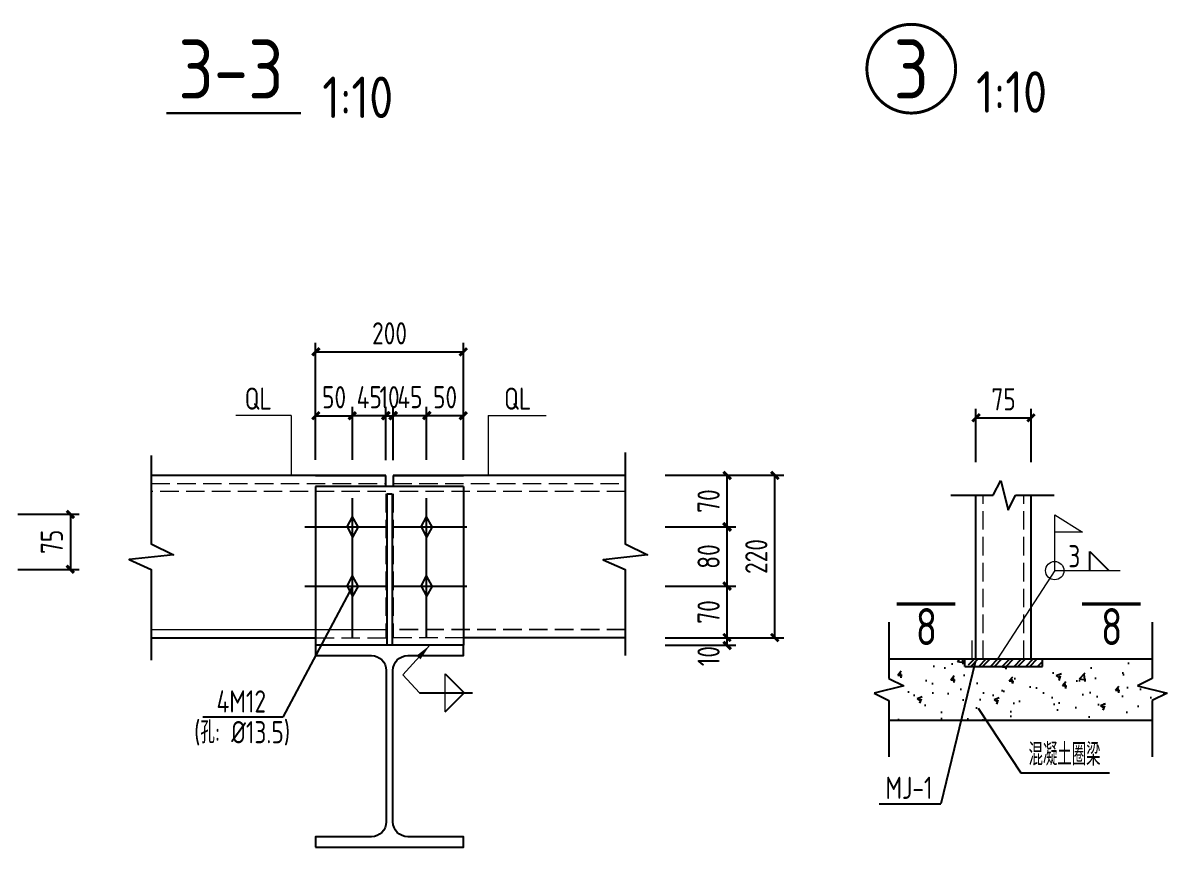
# Model space of a CAD drawing. Header units: millimetres. Extents: x 866561 to 877878, y 40199 to 44891.
# Drawn here: x 875425.4 to 875580, y 40579.3 to 40690.8 of the extents above; entities that cross this region are included whole.
import ezdxf

# ---------------------------------------------------------------- set-up
doc = ezdxf.new("R2010")
doc.units = ezdxf.units.MM
doc.header["$LTSCALE"] = 1000
doc.header["$MEASUREMENT"] = 0
doc.linetypes.add('DASH', pattern=[0.35, 0.25, -0.1])
doc.linetypes.add('DOTE', pattern=[2.42, 2, -0.2, 0.02, -0.2])
for name, color, linetype, lineweight in [('1', 4, 'Continuous', 70), ('D3', 62, 'Continuous', 9), ('LZ', 64, 'Continuous', 9), ('数字', 3, 'Continuous', 9), ('细实线', 1, 'Continuous', 20)]:
    doc.layers.add(name, color=color, linetype=linetype, lineweight=lineweight)
for name, color, linetype in [('D1', 112, 'Continuous'), ('D2', 6, 'Continuous'), ('DIM', 7, 'Continuous'), ('DOTE', 1, 'DOTE'), ('M_Thin', 7, 'Continuous'), ('Prof', 2, 'Continuous'), ('PUB_DIM', 3, 'Continuous'), ('THIN', 7, 'Continuous'), ('文字', 7, 'Continuous'), ('柱子', 8, 'Continuous'), ('桩', 6, 'Continuous')]:
    doc.layers.add(name, color=color, linetype=linetype)
doc.styles.add('GBHZ', font='gbenor.shx', dxfattribs={"width": 0.9, "bigfont": 'gbcbig.shx'})
doc.dimstyles.new('Y10', dxfattribs={"dimscale": 0, "dimtxt": 3, "dimasz": 0.01, "dimexe": 1.2, "dimexo": 1, "dimgap": 1, "dimtad": 1, "dimdec": 0, "dimlfac": 10, "dimzin": 0, "dimdsep": 46, "dimtxsty": 'GBHZ', "dimblk1": 'DX', "dimblk2": 'DX', "dimsah": 1, "dimcen": 0.09, "dimdle": 1, "dimadec": 0, "dimazin": 0, "dimtfac": 1, "dimtdec": 0, "dimtix": 1, "dimtmove": 2, "dimatfit": 3, "dimldrblk": 'DX', "dimfxl": 0, "dimtolj": 1, "dimtzin": 0, "dimarcsym": 0})

# ---------------------------------------------------------------- blocks, each defined once
blk = doc.blocks.new('DX')
at = {"color": 0, "linetype": 'ByBlock', "const_width": 40}
blk.add_lwpolyline([(-54, -51), (46, 49)], dxfattribs=at)
blk = doc.blocks.new('*D936')
at = {"layer": 'Defpoints', "color": 0, "linetype": 'ByBlock', "transparency": 16777216}
for p in [(875423.69, 40624.38), (875423.69, 40616.88), (875431.79, 40616.88)]:
    blk.add_point(p, dxfattribs=at)
at = {"layer": 'DIM', "color": 0, "linetype": 'ByBlock', "lineweight": -2, "transparency": 16777216}
for p, q in [((875424.69, 40624.38), (875432.99, 40624.38)), ((875431.79, 40624.37), (875431.79, 40616.89)), ((875424.69, 40616.88), (875432.99, 40616.88))]:
    blk.add_line(p, q, dxfattribs=at)
at = {"layer": 'DIM', "color": 0, "linetype": 'ByBlock', "lineweight": -2, "transparency": 16777216, "xscale": 0.01, "yscale": 0.01, "zscale": 0.01}
for p, rotation in [((875431.79, 40624.38), 90), ((875431.79, 40616.88), 270)]:
    blk.add_blockref('DX', p, dxfattribs=dict(at, rotation=rotation))
at = {"layer": 'DIM', "color": 0, "linetype": 'ByBlock', "transparency": 16777216, "insert": (875429.29, 40620.63), "char_height": 3, "attachment_point": 5, "rotation": 90, "style": 'GBHZ'}
blk.add_mtext('\\A1;75', dxfattribs=at)
blk = doc.blocks.new('*D937')
at = {"layer": 'Defpoints', "color": 0, "linetype": 'ByBlock', "transparency": 16777216}
for p in [(875511.18, 40607.65), (875520.54, 40607.65), (875511.18, 40606.65)]:
    blk.add_point(p, dxfattribs=at)
at = {"layer": 'DIM', "color": 0, "linetype": 'ByBlock', "lineweight": -2, "transparency": 16777216}
for p, q in [((875512.18, 40607.65), (875521.74, 40607.65)), ((875520.54, 40607.66), (875520.54, 40607.67)), ((875520.54, 40606.65), (875520.54, 40607.65)), ((875512.18, 40606.65), (875521.74, 40606.65)), ((875520.54, 40606.64), (875520.54, 40606.63))]:
    blk.add_line(p, q, dxfattribs=at)
at = {"layer": 'DIM', "color": 0, "linetype": 'ByBlock', "lineweight": -2, "transparency": 16777216, "xscale": 0.01, "yscale": 0.01, "zscale": 0.01}
for p, rotation in [((875520.54, 40607.65), 270), ((875520.54, 40606.65), 90)]:
    blk.add_blockref('DX', p, dxfattribs=dict(at, rotation=rotation))
at = {"layer": 'DIM', "color": 0, "linetype": 'ByBlock', "transparency": 16777216, "insert": (875518.04, 40605.18), "char_height": 3, "attachment_point": 5, "rotation": 90, "style": 'GBHZ'}
blk.add_mtext('\\A1;10', dxfattribs=at)
blk = doc.blocks.new('*D938')
at = {"layer": 'Defpoints', "color": 0, "linetype": 'ByBlock', "transparency": 16777216}
for p in [(875511.18, 40614.65), (875520.54, 40614.65), (875511.18, 40607.65)]:
    blk.add_point(p, dxfattribs=at)
at = {"layer": 'DIM', "color": 0, "linetype": 'ByBlock', "lineweight": -2, "transparency": 16777216}
for p, q in [((875512.18, 40614.65), (875521.74, 40614.65)), ((875520.54, 40607.66), (875520.54, 40614.64)), ((875512.18, 40607.65), (875521.74, 40607.65))]:
    blk.add_line(p, q, dxfattribs=at)
at = {"layer": 'DIM', "color": 0, "linetype": 'ByBlock', "lineweight": -2, "transparency": 16777216, "xscale": 0.01, "yscale": 0.01, "zscale": 0.01}
for p, rotation in [((875520.54, 40614.65), 90), ((875520.54, 40607.65), 270)]:
    blk.add_blockref('DX', p, dxfattribs=dict(at, rotation=rotation))
at = {"layer": 'DIM', "color": 0, "linetype": 'ByBlock', "transparency": 16777216, "insert": (875518.04, 40611.15), "char_height": 3, "attachment_point": 5, "rotation": 90, "style": 'GBHZ'}
blk.add_mtext('\\A1;70', dxfattribs=at)
blk = doc.blocks.new('*D939')
at = {"layer": 'Defpoints', "color": 0, "linetype": 'ByBlock', "transparency": 16777216}
for p in [(875511.18, 40622.65), (875520.54, 40622.65), (875511.18, 40614.65)]:
    blk.add_point(p, dxfattribs=at)
at = {"layer": 'DIM', "color": 0, "linetype": 'ByBlock', "lineweight": -2, "transparency": 16777216}
for p, q in [((875512.18, 40622.65), (875521.74, 40622.65)), ((875520.54, 40614.66), (875520.54, 40622.64)), ((875512.18, 40614.65), (875521.74, 40614.65))]:
    blk.add_line(p, q, dxfattribs=at)
at = {"layer": 'DIM', "color": 0, "linetype": 'ByBlock', "lineweight": -2, "transparency": 16777216, "xscale": 0.01, "yscale": 0.01, "zscale": 0.01}
for p, rotation in [((875520.54, 40622.65), 90), ((875520.54, 40614.65), 270)]:
    blk.add_blockref('DX', p, dxfattribs=dict(at, rotation=rotation))
at = {"layer": 'DIM', "color": 0, "linetype": 'ByBlock', "transparency": 16777216, "insert": (875518.04, 40618.65), "char_height": 3, "attachment_point": 5, "rotation": 90, "style": 'GBHZ'}
blk.add_mtext('\\A1;80', dxfattribs=at)
blk = doc.blocks.new('*D940')
at = {"layer": 'Defpoints', "color": 0, "linetype": 'ByBlock', "transparency": 16777216}
for p in [(875511.18, 40629.65), (875520.54, 40629.65), (875511.18, 40622.65)]:
    blk.add_point(p, dxfattribs=at)
at = {"layer": 'DIM', "color": 0, "linetype": 'ByBlock', "lineweight": -2, "transparency": 16777216}
for p, q in [((875512.18, 40629.65), (875521.74, 40629.65)), ((875520.54, 40622.66), (875520.54, 40629.64)), ((875512.18, 40622.65), (875521.74, 40622.65))]:
    blk.add_line(p, q, dxfattribs=at)
at = {"layer": 'DIM', "color": 0, "linetype": 'ByBlock', "lineweight": -2, "transparency": 16777216, "xscale": 0.01, "yscale": 0.01, "zscale": 0.01}
for p, rotation in [((875520.54, 40629.65), 90), ((875520.54, 40622.65), 270)]:
    blk.add_blockref('DX', p, dxfattribs=dict(at, rotation=rotation))
at = {"layer": 'DIM', "color": 0, "linetype": 'ByBlock', "transparency": 16777216, "insert": (875518.04, 40626.15), "char_height": 3, "attachment_point": 5, "rotation": 90, "style": 'GBHZ'}
blk.add_mtext('\\A1;70', dxfattribs=at)
blk = doc.blocks.new('*D944')
at = {"layer": 'Defpoints', "color": 0, "linetype": 'ByBlock', "transparency": 16777216}
for p in [(875469.93, 40637.69), (875464.93, 40630.74), (875469.93, 40630.74)]:
    blk.add_point(p, dxfattribs=at)
at = {"layer": 'DIM', "color": 0, "linetype": 'ByBlock', "lineweight": -2, "transparency": 16777216}
for p, q in [((875464.93, 40631.74), (875464.93, 40638.89)), ((875464.94, 40637.69), (875469.92, 40637.69)), ((875469.93, 40631.74), (875469.93, 40638.89))]:
    blk.add_line(p, q, dxfattribs=at)
at = {"layer": 'DIM', "color": 0, "linetype": 'ByBlock', "lineweight": -2, "transparency": 16777216, "xscale": 0.01, "yscale": 0.01, "zscale": 0.01, "rotation": 180}
blk.add_blockref('DX', (875464.93, 40637.69), dxfattribs=at)
at = {"layer": 'DIM', "color": 0, "linetype": 'ByBlock', "lineweight": -2, "transparency": 16777216, "xscale": 0.01, "yscale": 0.01, "zscale": 0.01}
blk.add_blockref('DX', (875469.93, 40637.69), dxfattribs=at)
at = {"layer": 'DIM', "color": 0, "linetype": 'ByBlock', "transparency": 16777216, "insert": (875467.43, 40640.19), "char_height": 3, "attachment_point": 5, "style": 'GBHZ'}
blk.add_mtext('\\A1;50', dxfattribs=at)
blk = doc.blocks.new('*D945')
at = {"layer": 'Defpoints', "color": 0, "linetype": 'ByBlock', "transparency": 16777216}
for p in [(875469.93, 40637.69), (875469.93, 40630.74), (875474.43, 40630.68)]:
    blk.add_point(p, dxfattribs=at)
at = {"layer": 'DIM', "color": 0, "linetype": 'ByBlock', "lineweight": -2, "transparency": 16777216}
for p, q in [((875469.92, 40637.69), (875469.91, 40637.69)), ((875469.93, 40631.74), (875469.93, 40638.89)), ((875474.43, 40637.69), (875469.93, 40637.69)), ((875474.43, 40631.68), (875474.43, 40638.89)), ((875474.44, 40637.69), (875474.45, 40637.69))]:
    blk.add_line(p, q, dxfattribs=at)
at = {"layer": 'DIM', "color": 0, "linetype": 'ByBlock', "lineweight": -2, "transparency": 16777216, "xscale": 0.01, "yscale": 0.01, "zscale": 0.01}
blk.add_blockref('DX', (875469.93, 40637.69), dxfattribs=at)
at = {"layer": 'DIM', "color": 0, "linetype": 'ByBlock', "lineweight": -2, "transparency": 16777216, "xscale": 0.01, "yscale": 0.01, "zscale": 0.01, "rotation": 180}
blk.add_blockref('DX', (875474.43, 40637.69), dxfattribs=at)
at = {"layer": 'DIM', "color": 0, "linetype": 'ByBlock', "transparency": 16777216, "insert": (875472.18, 40640.19), "char_height": 3, "attachment_point": 5, "style": 'GBHZ'}
blk.add_mtext('\\A1;45', dxfattribs=at)
blk = doc.blocks.new('*D946')
at = {"layer": 'Defpoints', "color": 0, "linetype": 'ByBlock', "transparency": 16777216}
for p in [(875479.93, 40637.69), (875479.93, 40630.74), (875484.93, 40630.74)]:
    blk.add_point(p, dxfattribs=at)
at = {"layer": 'DIM', "color": 0, "linetype": 'ByBlock', "lineweight": -2, "transparency": 16777216}
for p, q in [((875479.93, 40631.74), (875479.93, 40638.89)), ((875484.92, 40637.69), (875479.94, 40637.69)), ((875484.93, 40631.74), (875484.93, 40638.89))]:
    blk.add_line(p, q, dxfattribs=at)
at = {"layer": 'DIM', "color": 0, "linetype": 'ByBlock', "lineweight": -2, "transparency": 16777216, "xscale": 0.01, "yscale": 0.01, "zscale": 0.01, "rotation": 180}
blk.add_blockref('DX', (875479.93, 40637.69), dxfattribs=at)
at = {"layer": 'DIM', "color": 0, "linetype": 'ByBlock', "lineweight": -2, "transparency": 16777216, "xscale": 0.01, "yscale": 0.01, "zscale": 0.01}
blk.add_blockref('DX', (875484.93, 40637.69), dxfattribs=at)
at = {"layer": 'DIM', "color": 0, "linetype": 'ByBlock', "transparency": 16777216, "insert": (875482.43, 40640.19), "char_height": 3, "attachment_point": 5, "style": 'GBHZ'}
blk.add_mtext('\\A1;50', dxfattribs=at)
blk = doc.blocks.new('*D947')
at = {"layer": 'Defpoints', "color": 0, "linetype": 'ByBlock', "transparency": 16777216}
for p in [(875484.93, 40646.33), (875464.93, 40632.74), (875484.93, 40632.74)]:
    blk.add_point(p, dxfattribs=at)
at = {"layer": 'DIM', "color": 0, "linetype": 'ByBlock', "lineweight": -2, "transparency": 16777216}
for p, q in [((875464.93, 40633.74), (875464.93, 40647.53)), ((875484.93, 40633.74), (875484.93, 40647.53)), ((875464.94, 40646.33), (875484.92, 40646.33))]:
    blk.add_line(p, q, dxfattribs=at)
at = {"layer": 'DIM', "color": 0, "linetype": 'ByBlock', "lineweight": -2, "transparency": 16777216, "xscale": 0.01, "yscale": 0.01, "zscale": 0.01, "rotation": 180}
blk.add_blockref('DX', (875464.93, 40646.33), dxfattribs=at)
at = {"layer": 'DIM', "color": 0, "linetype": 'ByBlock', "lineweight": -2, "transparency": 16777216, "xscale": 0.01, "yscale": 0.01, "zscale": 0.01}
blk.add_blockref('DX', (875484.93, 40646.33), dxfattribs=at)
at = {"layer": 'DIM', "color": 0, "linetype": 'ByBlock', "transparency": 16777216, "insert": (875474.93, 40648.83), "char_height": 3, "attachment_point": 5, "style": 'GBHZ'}
blk.add_mtext('\\A1;200', dxfattribs=at)
blk = doc.blocks.new('*D948')
at = {"layer": 'Defpoints', "color": 0, "linetype": 'ByBlock', "transparency": 16777216}
for p in [(875475.43, 40637.69), (875474.43, 40630.68), (875475.43, 40630.7)]:
    blk.add_point(p, dxfattribs=at)
at = {"layer": 'DIM', "color": 0, "linetype": 'ByBlock', "lineweight": -2, "transparency": 16777216}
for p, q in [((875474.42, 40637.69), (875474.41, 40637.69)), ((875474.43, 40631.68), (875474.43, 40638.89)), ((875474.43, 40637.69), (875475.43, 40637.69)), ((875475.43, 40631.7), (875475.43, 40638.89)), ((875475.44, 40637.69), (875475.45, 40637.69))]:
    blk.add_line(p, q, dxfattribs=at)
at = {"layer": 'DIM', "color": 0, "linetype": 'ByBlock', "lineweight": -2, "transparency": 16777216, "xscale": 0.01, "yscale": 0.01, "zscale": 0.01}
blk.add_blockref('DX', (875474.43, 40637.69), dxfattribs=at)
at = {"layer": 'DIM', "color": 0, "linetype": 'ByBlock', "lineweight": -2, "transparency": 16777216, "xscale": 0.01, "yscale": 0.01, "zscale": 0.01, "rotation": 180}
blk.add_blockref('DX', (875475.43, 40637.69), dxfattribs=at)
at = {"layer": 'DIM', "color": 0, "linetype": 'ByBlock', "transparency": 16777216, "insert": (875474.93, 40640.19), "char_height": 3, "attachment_point": 5, "style": 'GBHZ'}
blk.add_mtext('\\A1;10', dxfattribs=at)
blk = doc.blocks.new('*D949')
at = {"layer": 'Defpoints', "color": 0, "linetype": 'ByBlock', "transparency": 16777216}
for p in [(875479.93, 40637.71), (875475.43, 40630.7), (875479.93, 40630.76)]:
    blk.add_point(p, dxfattribs=at)
at = {"layer": 'DIM', "color": 0, "linetype": 'ByBlock', "lineweight": -2, "transparency": 16777216}
for p, q in [((875475.42, 40637.71), (875475.41, 40637.71)), ((875475.43, 40631.7), (875475.43, 40638.91)), ((875475.43, 40637.71), (875479.93, 40637.71)), ((875479.93, 40631.76), (875479.93, 40638.91)), ((875479.94, 40637.71), (875479.95, 40637.71))]:
    blk.add_line(p, q, dxfattribs=at)
at = {"layer": 'DIM', "color": 0, "linetype": 'ByBlock', "lineweight": -2, "transparency": 16777216, "xscale": 0.01, "yscale": 0.01, "zscale": 0.01}
blk.add_blockref('DX', (875475.43, 40637.71), dxfattribs=at)
at = {"layer": 'DIM', "color": 0, "linetype": 'ByBlock', "lineweight": -2, "transparency": 16777216, "xscale": 0.01, "yscale": 0.01, "zscale": 0.01, "rotation": 180}
blk.add_blockref('DX', (875479.93, 40637.71), dxfattribs=at)
at = {"layer": 'DIM', "color": 0, "linetype": 'ByBlock', "transparency": 16777216, "insert": (875477.68, 40640.21), "char_height": 3, "attachment_point": 5, "style": 'GBHZ'}
blk.add_mtext('\\A1;45', dxfattribs=at)
blk = doc.blocks.new('*D950')
at = {"layer": 'Defpoints', "color": 0, "linetype": 'ByBlock', "transparency": 16777216}
for p in [(875512.18, 40629.65), (875526.99, 40629.65), (875512.18, 40607.65)]:
    blk.add_point(p, dxfattribs=at)
at = {"layer": 'DIM', "color": 0, "linetype": 'ByBlock', "lineweight": -2, "transparency": 16777216}
for p, q in [((875513.18, 40629.65), (875528.19, 40629.65)), ((875526.99, 40607.66), (875526.99, 40629.64)), ((875513.18, 40607.65), (875528.19, 40607.65))]:
    blk.add_line(p, q, dxfattribs=at)
at = {"layer": 'DIM', "color": 0, "linetype": 'ByBlock', "lineweight": -2, "transparency": 16777216, "xscale": 0.01, "yscale": 0.01, "zscale": 0.01}
for p, rotation in [((875526.99, 40629.65), 90), ((875526.99, 40607.65), 270)]:
    blk.add_blockref('DX', p, dxfattribs=dict(at, rotation=rotation))
at = {"layer": 'DIM', "color": 0, "linetype": 'ByBlock', "transparency": 16777216, "insert": (875524.49, 40618.65), "char_height": 3, "attachment_point": 5, "rotation": 90, "style": 'GBHZ'}
blk.add_mtext('\\A1;220', dxfattribs=at)
blk = doc.blocks.new('*D964')
at = {"layer": 'Defpoints', "color": 0, "linetype": 'ByBlock', "transparency": 16777216}
for p in [(875561.65, 40637.41), (875554.15, 40630.39), (875561.65, 40630.39)]:
    blk.add_point(p, dxfattribs=at)
at = {"layer": 'DIM', "color": 0, "linetype": 'ByBlock', "lineweight": -2, "transparency": 16777216}
for p, q in [((875554.15, 40631.39), (875554.15, 40638.61)), ((875561.65, 40631.39), (875561.65, 40638.61)), ((875554.16, 40637.41), (875561.64, 40637.41))]:
    blk.add_line(p, q, dxfattribs=at)
at = {"layer": 'DIM', "color": 0, "linetype": 'ByBlock', "lineweight": -2, "transparency": 16777216, "xscale": 0.01, "yscale": 0.01, "zscale": 0.01, "rotation": 180}
blk.add_blockref('DX', (875554.15, 40637.41), dxfattribs=at)
at = {"layer": 'DIM', "color": 0, "linetype": 'ByBlock', "lineweight": -2, "transparency": 16777216, "xscale": 0.01, "yscale": 0.01, "zscale": 0.01}
blk.add_blockref('DX', (875561.65, 40637.41), dxfattribs=at)
at = {"layer": 'DIM', "color": 0, "linetype": 'ByBlock', "transparency": 16777216, "insert": (875557.9, 40639.91), "char_height": 3, "attachment_point": 5, "style": 'GBHZ'}
blk.add_mtext('\\A1;75', dxfattribs=at)

msp = doc.modelspace()

# ---------------------------------------------------------------- hatches: boundary and pattern name
at = {"layer": 'DIM'}
h = msp.add_hatch(dxfattribs=at)
h.set_pattern_fill('AR-CONC', color=256, style=0)
h.set_pattern_definition([(50, (474174.373, 184276.229), (7.17260183, -0.62752135), [0.75, -8.25]), (355, (474174.373, 184276.229), (-1.38751334, 7.52192134), [0.6, -6.6]), (100.4514, (474174.971, 184276.177), (5.78509382, 6.89439542), [0.6374019, -7.01142112]), (46.1842, (474174.373, 184278.229), (10.67241049, -1.65519014), [1.125, -12.375]), (96.6356, (474175.262, 184278.091), (9.34662706, 9.7411787), [0.95610288, -10.51713]), (351.1842, (474174.373, 184278.229), (9.34661945, 9.741186), [0.9, -9.9]), (21, (474175.373, 184277.729), (5.96907052, -4.02618891), [0.75, -8.25]), (326, (474175.373, 184277.729), (2.43315332, 7.25150045), [0.6, -6.6]), (71.4514, (474175.8704, 184277.3935), (8.40222629, 3.22530497), [0.6374019, -7.01142112]), (37.5, (474174.373, 184276.229), (0.121598553, 3.328938538), [0, -6.52, 0, -6.7, 0, -6.625]), (7.5, (474174.373, 184276.229), (2.630695374, 3.94411712), [0, -3.82, 0, -6.37, 0, -2.525]), (327.5, (474172.143, 184276.229), (5.338224362, -0.225548717), [0, -2.5, 0, -7.8, 0, -10.35]), (317.5, (474171.143, 184276.229), (5.831861693, 1.001049823), [0, -3.25, 0, -5.18, 0, -7.35])])
h.paths.add_polyline_path([(875553.9, 40603.792), (875552.646, 40603.792), (875552.646, 40604.792), (875542.404, 40604.792), (875542.404, 40602.164), (875544.404, 40601.164), (875540.404, 40600.164), (875542.404, 40599.164), (875542.404, 40596.537), (875551.785, 40596.537)])
h = msp.add_hatch(dxfattribs=at)
h.set_pattern_fill('AR-CONC', color=256, style=0)
h.set_pattern_definition([(50, (474132.921, 183510.7256), (7.17260183, -0.62752135), [0.75, -8.25]), (355, (474132.921, 183510.7256), (-1.38751334, 7.52192134), [0.6, -6.6]), (100.4514, (474133.519, 183510.673), (5.78509382, 6.89439542), [0.6374019, -7.01142112]), (46.1842, (474132.921, 183512.7256), (10.67241049, -1.65519014), [1.125, -12.375]), (96.6356, (474133.81, 183512.588), (9.34662706, 9.7411787), [0.95610288, -10.51713]), (351.1842, (474132.921, 183512.726), (9.34661945, 9.741186), [0.9, -9.9]), (21, (474133.921, 183512.2256), (5.96907052, -4.02618891), [0.75, -8.25]), (326, (474133.921, 183512.2256), (2.43315332, 7.25150045), [0.6, -6.6]), (71.4514, (474134.4184, 183511.89), (8.40222629, 3.22530497), [0.6374019, -7.01142112]), (37.5, (474132.921, 183510.7256), (0.121598553, 3.328938538), [0, -6.52, 0, -6.7, 0, -6.625]), (7.5, (474132.921, 183510.7256), (2.630695374, 3.94411712), [0, -3.82, 0, -6.37, 0, -2.525]), (327.5, (474130.691, 183510.7256), (5.338224362, -0.225548717), [0, -2.5, 0, -7.8, 0, -10.35]), (317.5, (474129.691, 183510.7256), (5.831861693, 1.001049823), [0, -3.25, 0, -5.18, 0, -7.35])])
h.paths.add_polyline_path([(875576.004, 40601.164), (875578.004, 40602.164), (875578.004, 40604.792), (875563.146, 40604.792), (875563.146, 40603.792), (875554.4, 40603.792), (875552.285, 40596.537), (875578.004, 40596.537), (875578.004, 40599.164), (875580.004, 40600.164)])
h = msp.add_hatch(dxfattribs=at)
h.set_pattern_fill('ANSI32', color=256, scale=3, style=0)
h.set_pattern_definition([(45, (465107.719, 178493.3471), (-0.7954951288, 0.7954951288), []), (45, (465108.2493, 178493.3471), (-0.7954951288, 0.7954951288), [])])
h.paths.add_polyline_path([(875563.146, 40603.792), (875563.146, 40604.792), (875553.146, 40604.792), (875553.146, 40603.792)])

# ---------------------------------------------------------------- linework, layer by layer
at = {"linetype": 'ByBlock', "ltscale": 0.5, "const_width": 0.4}
msp.add_lwpolyline([(875539.429, 40684.617, 1), (875551.429, 40684.617, 1)], format="xyb", close=True, dxfattribs=at)
at = {"layer": '1', "color": 2, "const_width": 0.48, "elevation": 0}
for points in [[(875543.476, 40612.234), (875551.398, 40612.234)], [(875568.507, 40612.234), (875576.429, 40612.234)]]:
    msp.add_lwpolyline(points, dxfattribs=at)
at = {"layer": 'D1', "color": 251}
for p, q in [((875569.561, 40616.742), (875569.561, 40619.312)), ((875569.561, 40619.312), (875572.13, 40616.742)), ((875469.93, 40614.646), (875460.518, 40596.93)), ((875482.456, 40602.766), (875485.025, 40600.197)), ((875478.996, 40600.197), (875486.143, 40600.197)), ((875482.456, 40597.628), (875485.025, 40600.197)), ((875460.518, 40596.93), (875449.695, 40596.93))]:
    msp.add_line(p, q, dxfattribs=at)
at = {"layer": 'D2'}
for p, q in [((875474.43, 40629.603), (875442.734, 40629.603)), ((875464.93, 40629.603), (875474.43, 40629.603)), ((875474.43, 40628.111), (875474.43, 40629.603)), ((875475.43, 40629.603), (875484.93, 40629.603)), ((875506.781, 40629.603), (875475.43, 40629.603)), ((875475.43, 40629.603), (875475.43, 40628.111)), ((875464.93, 40628.111), (875464.93, 40606.648)), ((875484.93, 40628.111), (875464.93, 40628.111)), ((875474.58, 40627.111), (875474.58, 40606.648)), ((875474.58, 40627.111), (875475.28, 40627.111)), ((875475.28, 40627.111), (875475.28, 40606.648)), ((875484.93, 40628.111), (875484.93, 40606.648)), ((875554.147, 40604.792), (875554.147, 40626.939)), ((875561.645, 40604.792), (875561.645, 40626.939)), ((875442.734, 40607.649), (875464.93, 40607.649)), ((875506.781, 40607.649), (875484.93, 40607.649))]:
    msp.add_line(p, q, dxfattribs=at)
at = {"layer": 'D3', "color": 251}
for p, q in [((875461.609, 40637.713), (875454.147, 40637.713)), ((875461.609, 40637.713), (875461.609, 40629.603)), ((875488.251, 40637.713), (875496.094, 40637.713)), ((875488.251, 40637.713), (875488.251, 40629.603)), ((875476.704, 40602.667), (875480.375, 40606.648)), ((875476.704, 40602.667), (875478.996, 40600.197)), ((875482.456, 40597.628), (875482.456, 40602.766))]:
    msp.add_line(p, q, dxfattribs=at)
msp.add_solid([(875479.111, 40604.756), (875480.375, 40606.648), (875479.111, 40604.756), (875478.563, 40605.236)], dxfattribs=at)
at = {"layer": 'DIM', "linetype": 'ByBlock'}
msp.add_line((875553.647, 40604.792), (875561.145, 40604.792), dxfattribs=at)
at = {"layer": 'DOTE', "linetype": 'DOTE', "ltscale": 5}
for p, q in [((875469.93, 40607.649), (875469.93, 40626.532)), ((875479.93, 40607.649), (875479.93, 40626.532)), ((875463.479, 40622.649), (875474.43, 40622.649)), ((875475.43, 40622.649), (875485.381, 40622.649)), ((875463.479, 40614.646), (875474.43, 40614.646)), ((875475.43, 40614.646), (875485.381, 40614.646))]:
    msp.add_line(p, q, dxfattribs=at)
at = {"layer": 'LZ', "color": 251, "linetype": 'DASH', "ltscale": 0.01}
for p, q in [((875442.734, 40628.532), (875474.43, 40628.532)), ((875475.43, 40628.532), (875506.781, 40628.532)), ((875474.43, 40627.462), (875442.734, 40627.462)), ((875474.43, 40627.111), (875474.43, 40607.649)), ((875506.781, 40627.462), (875475.43, 40627.462)), ((875475.43, 40627.111), (875475.43, 40607.649)), ((875555.149, 40604.792), (875555.149, 40626.939)), ((875560.643, 40604.792), (875560.643, 40626.939)), ((875442.734, 40608.79), (875474.43, 40608.79)), ((875474.58, 40608.72), (875442.734, 40608.72)), ((875506.781, 40608.79), (875475.43, 40608.79)), ((875506.781, 40608.72), (875475.43, 40608.72)), ((875464.93, 40607.649), (875474.43, 40607.649)), ((875484.93, 40607.649), (875475.43, 40607.649)), ((875553.647, 40604.792), (875553.647, 40608.046))]:
    msp.add_line(p, q, dxfattribs=at)
at = {"layer": 'M_Thin', "color": 7, "elevation": 4.991}
for points in [[(875442.734, 40632.3), (875442.734, 40620.376), (875445.734, 40618.876), (875439.734, 40618.255), (875442.734, 40616.876), (875442.734, 40604.628)], [(875506.781, 40632.693), (875506.781, 40620.376), (875509.781, 40618.876), (875503.781, 40618.199), (875506.781, 40616.876), (875506.781, 40605.283)]]:
    msp.add_lwpolyline(points, dxfattribs=at)
at = {"layer": 'Prof'}
msp.add_lwpolyline([(875464.93, 40579.347), (875484.93, 40579.347), (875484.93, 40580.747), (875477.38, 40580.747, -0.4142136), (875475.38, 40582.747), (875475.38, 40603.248, -0.4142136), (875477.38, 40605.248), (875484.93, 40605.248), (875484.93, 40606.648), (875464.93, 40606.648), (875464.93, 40605.248), (875472.48, 40605.248, -0.4142136), (875474.48, 40603.248), (875474.48, 40582.747, -0.4142136), (875472.48, 40580.747), (875464.93, 40580.747)], format="xyb", close=True, dxfattribs=at)
at = {"layer": 'THIN'}
for p, q in [((875556.513, 40626.939), (875557.513, 40628.939)), ((875557.513, 40628.939), (875558.513, 40624.939)), ((875550.768, 40626.939), (875556.513, 40626.939)), ((875558.513, 40624.939), (875559.513, 40626.939)), ((875559.513, 40626.939), (875564.722, 40626.939)), ((875542.404, 40609.792), (875542.404, 40602.164)), ((875578.004, 40609.792), (875578.004, 40602.164)), ((875542.404, 40602.164), (875544.404, 40601.164)), ((875578.004, 40602.164), (875576.004, 40601.164)), ((875544.404, 40601.164), (875540.404, 40600.164)), ((875576.004, 40601.164), (875580.004, 40600.164)), ((875540.404, 40600.164), (875542.404, 40599.164)), ((875542.404, 40599.164), (875542.404, 40591.537)), ((875580.004, 40600.164), (875578.004, 40599.164)), ((875578.004, 40599.164), (875578.004, 40591.537))]:
    msp.add_line(p, q, dxfattribs=at)
at = {"layer": '文字', "color": 6, "const_width": 0.32}
msp.add_lwpolyline([(875444.774, 40678.617), (875462.956, 40678.617)], dxfattribs=at)
at = {"layer": '柱子'}
for p, q in [((875542.404, 40604.792), (875578.004, 40604.792)), ((875554.06, 40604.34), (875549.439, 40585.211)), ((875552.646, 40604.792), (875563.146, 40604.792)), ((875552.646, 40603.792), (875552.646, 40604.792)), ((875552.646, 40603.792), (875563.146, 40603.792)), ((875563.146, 40603.792), (875563.146, 40604.792)), ((875554.461, 40598.135), (875560.215, 40589.397)), ((875542.404, 40596.537), (875578.004, 40596.537)), ((875560.215, 40589.397), (875572.24, 40589.397)), ((875541.077, 40585.211), (875549.439, 40585.211))]:
    msp.add_line(p, q, dxfattribs=at)
at = {"layer": '桩'}
for p, q in [((875469.181, 40622.649), (875469.93, 40624.03)), ((875470.679, 40622.649), (875469.93, 40624.03)), ((875479.181, 40622.649), (875479.93, 40624.03)), ((875480.679, 40622.649), (875479.93, 40624.03)), ((875469.181, 40622.649), (875469.93, 40621.267)), ((875470.679, 40622.649), (875469.93, 40621.267)), ((875479.181, 40622.649), (875479.93, 40621.267)), ((875480.679, 40622.649), (875479.93, 40621.267)), ((875469.181, 40614.646), (875469.93, 40616.027)), ((875470.679, 40614.646), (875469.93, 40616.027)), ((875479.181, 40614.646), (875479.93, 40616.027)), ((875480.679, 40614.646), (875479.93, 40616.027)), ((875469.181, 40614.646), (875469.93, 40613.264)), ((875470.679, 40614.646), (875469.93, 40613.264)), ((875479.181, 40614.646), (875479.93, 40613.264)), ((875480.679, 40614.646), (875479.93, 40613.264))]:
    msp.add_line(p, q, dxfattribs=at)
at = {"layer": '细实线', "color": 251}
for p, q in [((875564.82, 40616.742), (875564.82, 40624.304)), ((875564.82, 40624.304), (875568.577, 40621.933)), ((875568.577, 40621.933), (875564.82, 40621.933)), ((875564.82, 40616.742), (875557.079, 40604.792)), ((875564.82, 40616.742), (875573.638, 40616.742))]:
    msp.add_line(p, q, dxfattribs=at)
msp.add_circle((875564.82, 40616.742), 1.238, dxfattribs=at)
msp.add_solid([(875564.82, 40621.933), (875564.82, 40624.304), (875568.577, 40621.933), (875564.82, 40621.933)], dxfattribs=at)

# ---------------------------------------------------------------- texts
at = {"layer": 'PUB_DIM', "style": 'GBHZ', "width": 0.9}
for p in [(875546.037, 40606.667), (875571.068, 40606.667)]:
    msp.add_text('8', height=5, dxfattribs=at).set_placement(p)
at = {"layer": '数字', "style": 'GBHZ', "width": 0.9}
for s, p in [('QL', (875455.347, 40638.502)), ('QL', (875490.4, 40638.502)), ('3', (875566.652, 40617.19)), ('4M12', (875451.546, 40597.553)), ('(孔: %%C13.5)', (875448.509, 40593.389)), ('混凝土圈梁', (875561.284, 40590.386)), ('MJ-1', (875541.943, 40585.871))]:
    msp.add_text(s, height=3, dxfattribs=at).set_placement(p)
at = {"layer": '文字', "color": 6, "style": 'GBHZ'}
for s, height, p in [('3-3', 8, (875446.381, 40680.569)), ('3', 8, (875543.034, 40680.584)), ('1:10', 5.6, (875554.195, 40678.665, -0.009)), ('1:10', 5.6, (875465.836, 40677.948))]:
    msp.add_text(s, height=height, dxfattribs=at).set_placement(p)

# ---------------------------------------------------------------- dimensions: what is measured, and where the dimension line sits
at = {"layer": 'DIM', "color": 4, "linetype": 'ByBlock'}
for base, p1, p2, picture, middle in [((875484.93, 40646.332), (875464.93, 40632.745), (875484.93, 40632.745), '*D947', (875474.93, 40648.832)), ((875469.93, 40637.692), (875464.93, 40630.745), (875469.93, 40630.745), '*D944', (875467.43, 40640.192)), ((875475.43, 40637.692), (875474.43, 40630.681), (875475.43, 40630.695), '*D948', (875474.93, 40640.192)), ((875479.93, 40637.706), (875475.43, 40630.695), (875479.93, 40630.759), '*D949', (875477.68, 40640.206))]:
    dim = msp.add_linear_dim(base=base, p1=p1, p2=p2, dimstyle='Y10', override={"dimscale": 1}, dxfattribs=at)
    dim.commit()
    dim.dimension.update_dxf_attribs({"geometry": picture, "text_midpoint": middle})
for base, p1, p2, angle, picture, middle in [((875469.93, 40637.692), (875474.43, 40630.681), (875469.93, 40630.745), 180, '*D945', (875472.18, 40640.192)), ((875479.93, 40637.692), (875484.93, 40630.745), (875479.93, 40630.745), 180, '*D946', (875482.43, 40640.192)), ((875431.792, 40616.877), (875423.692, 40624.375), (875423.692, 40616.877), 270, '*D936', (875429.292, 40620.626))]:
    dim = msp.add_linear_dim(base=base, p1=p1, p2=p2, angle=angle, dimstyle='Y10', override={"dimscale": 1}, dxfattribs=at)
    dim.commit()
    dim.dimension.update_dxf_attribs({"geometry": picture, "text_midpoint": middle})
at = {"layer": 'DIM', "color": 0, "linetype": 'ByBlock'}
dim = msp.add_linear_dim(base=(875561.645, 40637.413), p1=(875554.147, 40630.387), p2=(875561.645, 40630.387), dimstyle='Y10', override={"dimscale": 1}, dxfattribs=at)
dim.commit()
dim.dimension.update_dxf_attribs({"geometry": '*D964', "text_midpoint": (875557.896, 40639.913)})
at = {"layer": 'DIM', "linetype": 'ByBlock'}
for base, p1, p2, picture, middle in [((875520.537, 40629.646), (875511.179, 40622.649), (875511.179, 40629.646), '*D940', (875518.037, 40626.148)), ((875526.994, 40629.646), (875512.179, 40607.649), (875512.179, 40629.646), '*D950', (875524.494, 40618.648)), ((875520.537, 40622.649), (875511.179, 40614.646), (875511.179, 40622.649), '*D939', (875518.037, 40618.647)), ((875520.537, 40614.646), (875511.179, 40607.649), (875511.179, 40614.646), '*D938', (875518.037, 40611.147))]:
    dim = msp.add_linear_dim(base=base, p1=p1, p2=p2, angle=90, dimstyle='Y10', override={"dimscale": 1}, dxfattribs=at)
    dim.commit()
    dim.dimension.update_dxf_attribs({"geometry": picture, "text_midpoint": middle})
dim = msp.add_linear_dim(base=(875520.537, 40607.649), p1=(875511.179, 40606.648), p2=(875511.179, 40607.649), angle=90, dimstyle='Y10', override={"dimscale": 1}, dxfattribs=at)
dim.commit()
dim.dimension.update_dxf_attribs({"geometry": '*D937', "text_midpoint": (875518.037, 40605.18), "dimtype": 160})

doc.saveas('drawing.dxf')
